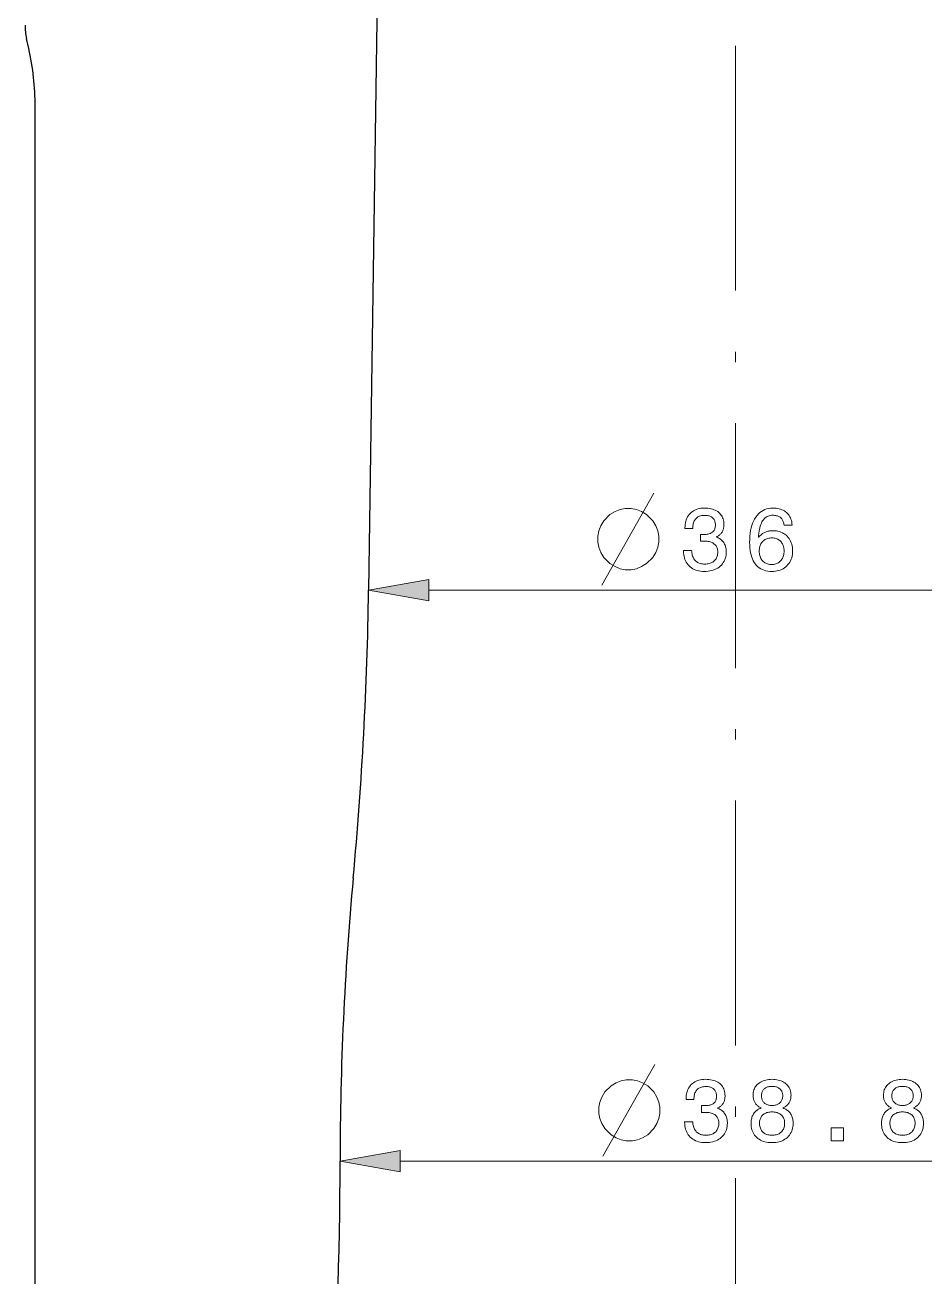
# Model space of a CAD drawing. Extents: x 0 to 297, y 0 to 547.
# Drawn here: x 110.8 to 154.9, y 185.5 to 246.9 of the extents above; entities that cross this region are included whole.
import ezdxf

# ---------------------------------------------------------------- set-up
doc = ezdxf.new("R2010")
doc.units = 0
doc.linetypes.add('DASHDOT', pattern=[18.5, 12, -3, 0.5, -3])

msp = doc.modelspace()

# ---------------------------------------------------------------- linework, layer by layer
at = {"color": 7, "linetype": 'DASHDOT', "lineweight": 13}
msp.add_line((145.6, 356.838), (145.6, 125.691), dxfattribs=at)
at = {"color": 7, "lineweight": 30}
for p, q in [((128.2, 260.858), (127.6, 219.158)), ((111.25, 149.658), (111.25, 242.858))]:
    msp.add_line(p, q, dxfattribs=at)
at = {"color": 7, "lineweight": 30, "ltscale": 0.0125}
msp.add_line((110.933, 245.712), (110.824, 246.199), dxfattribs=at)
at = {"color": 7, "lineweight": 13}
for p, q in [((130.555, 219.158), (160.646, 219.158)), ((129.155, 191.158), (162.046, 191.158))]:
    msp.add_line(p, q, dxfattribs=at)
for points in [[(139.034, 219.408), (140.734, 222.408), (141.584, 223.908)], [(139.088, 191.408), (140.788, 194.408), (141.638, 195.908)]]:
    msp.add_lwpolyline(points, dxfattribs=at)
for points in [[(140.484, 223.158), (140.184, 223.158), (139.934, 223.108), (139.684, 223.008), (139.434, 222.858), (139.134, 222.558), (138.984, 222.308), (138.884, 222.058), (138.834, 221.808), (138.834, 221.508), (138.884, 221.258), (138.984, 221.008), (139.134, 220.758), (139.434, 220.458), (139.684, 220.308), (139.934, 220.208), (140.184, 220.158), (140.484, 220.158), (140.734, 220.208), (140.984, 220.308), (141.234, 220.458), (141.534, 220.758), (141.684, 221.008), (141.784, 221.258), (141.834, 221.508), (141.834, 221.808), (141.784, 222.058), (141.684, 222.308), (141.534, 222.558), (141.234, 222.858), (140.984, 223.008), (140.734, 223.108)], [(143.045, 221.098), (143.443, 221.098), (143.446, 221.036), (143.452, 220.977), (143.462, 220.921), (143.474, 220.868), (143.49, 220.818), (143.509, 220.77), (143.531, 220.725), (143.557, 220.683), (143.585, 220.644), (143.617, 220.608), (143.652, 220.575), (143.69, 220.546), (143.73, 220.519), (143.773, 220.497), (143.818, 220.478), (143.867, 220.462), (143.918, 220.45), (143.971, 220.441), (144.027, 220.436), (144.086, 220.434), (144.144, 220.436), (144.199, 220.441), (144.252, 220.448), (144.302, 220.46), (144.35, 220.474), (144.395, 220.491), (144.438, 220.512), (144.478, 220.535), (144.516, 220.562), (144.551, 220.592), (144.584, 220.625), (144.612, 220.66), (144.638, 220.698), (144.66, 220.738), (144.679, 220.78), (144.694, 220.825), (144.706, 220.872), (144.714, 220.921), (144.719, 220.973), (144.721, 221.027), (144.719, 221.076), (144.714, 221.123), (144.706, 221.167), (144.694, 221.21), (144.679, 221.25), (144.661, 221.288), (144.639, 221.324), (144.614, 221.357), (144.585, 221.389), (144.553, 221.418), (144.519, 221.444), (144.481, 221.468), (144.441, 221.489), (144.398, 221.507), (144.352, 221.523), (144.303, 221.535), (144.252, 221.545), (144.198, 221.552), (144.142, 221.556), (144.082, 221.558), (144.074, 221.558), (144.065, 221.558), (144.057, 221.558), (144.048, 221.558), (144.039, 221.557), (144.03, 221.557), (144.021, 221.557), (144.012, 221.557), (144.003, 221.556), (143.994, 221.556), (143.984, 221.555), (143.974, 221.555), (143.963, 221.554), (143.952, 221.554), (143.94, 221.553), (143.927, 221.552), (143.914, 221.552), (143.901, 221.551), (143.886, 221.55), (143.871, 221.549), (143.871, 221.889), (143.881, 221.888), (143.89, 221.888), (143.899, 221.888), (143.908, 221.887), (143.917, 221.887), (143.926, 221.887), (143.934, 221.886), (143.943, 221.886), (143.951, 221.886), (143.96, 221.886), (143.968, 221.885), (143.977, 221.885), (143.985, 221.885), (143.993, 221.885), (144.001, 221.885), (144.008, 221.885), (144.016, 221.885), (144.023, 221.885), (144.031, 221.885), (144.038, 221.885), (144.095, 221.886), (144.148, 221.889), (144.199, 221.895), (144.247, 221.903), (144.291, 221.913), (144.333, 221.926), (144.371, 221.941), (144.407, 221.958), (144.44, 221.978), (144.469, 222), (144.496, 222.024), (144.52, 222.05), (144.541, 222.079), (144.559, 222.111), (144.574, 222.145), (144.587, 222.181), (144.597, 222.22), (144.604, 222.261), (144.608, 222.305), (144.609, 222.351), (144.608, 222.395), (144.604, 222.437), (144.597, 222.478), (144.587, 222.516), (144.575, 222.552), (144.56, 222.586), (144.543, 222.618), (144.522, 222.647), (144.499, 222.675), (144.473, 222.701), (144.445, 222.724), (144.414, 222.745), (144.381, 222.763), (144.345, 222.779), (144.308, 222.792), (144.267, 222.803), (144.225, 222.812), (144.179, 222.818), (144.132, 222.822), (144.082, 222.823), (144.026, 222.821), (143.973, 222.816), (143.923, 222.808), (143.875, 222.797), (143.83, 222.782), (143.788, 222.764), (143.748, 222.743), (143.712, 222.719), (143.678, 222.691), (143.647, 222.66), (143.619, 222.626), (143.593, 222.589), (143.571, 222.549), (143.552, 222.506), (143.535, 222.46), (143.522, 222.411), (143.512, 222.359), (143.504, 222.304), (143.5, 222.245), (143.498, 222.184), (143.115, 222.184), (143.115, 222.214), (143.117, 222.3), (143.125, 222.383), (143.138, 222.462), (143.156, 222.537), (143.179, 222.609), (143.207, 222.678), (143.24, 222.743), (143.278, 222.804), (143.322, 222.861), (143.371, 222.916), (143.424, 222.965), (143.48, 223.01), (143.54, 223.049), (143.604, 223.083), (143.671, 223.112), (143.742, 223.135), (143.817, 223.153), (143.895, 223.167), (143.976, 223.174), (144.061, 223.177), (144.151, 223.175), (144.237, 223.168), (144.318, 223.158), (144.396, 223.143), (144.469, 223.124), (144.538, 223.1), (144.603, 223.073), (144.664, 223.041), (144.721, 223.005), (144.774, 222.964), (144.822, 222.92), (144.865, 222.872), (144.903, 222.821), (144.936, 222.767), (144.963, 222.709), (144.986, 222.648), (145.004, 222.583), (145.017, 222.515), (145.024, 222.444), (145.027, 222.37), (145.026, 222.327), (145.023, 222.285), (145.018, 222.245), (145.011, 222.206), (145.003, 222.168), (144.992, 222.132), (144.98, 222.097), (144.965, 222.063), (144.949, 222.03), (144.931, 221.999), (144.911, 221.968), (144.889, 221.94), (144.865, 221.913), (144.839, 221.887), (144.812, 221.863), (144.783, 221.84), (144.752, 221.819), (144.719, 221.799), (144.684, 221.781), (144.647, 221.764), (144.695, 221.746), (144.74, 221.725), (144.782, 221.702), (144.822, 221.678), (144.86, 221.651), (144.896, 221.623), (144.929, 221.592), (144.96, 221.559), (144.989, 221.525), (145.015, 221.488), (145.039, 221.45), (145.06, 221.41), (145.079, 221.368), (145.095, 221.324), (145.109, 221.279), (145.12, 221.232), (145.129, 221.183), (145.135, 221.133), (145.139, 221.081), (145.141, 221.027), (145.138, 220.942), (145.129, 220.861), (145.114, 220.783), (145.093, 220.708), (145.067, 220.637), (145.034, 220.569), (144.996, 220.505), (144.952, 220.444), (144.901, 220.387), (144.845, 220.333), (144.784, 220.283), (144.72, 220.239), (144.651, 220.2), (144.578, 220.166), (144.502, 220.137), (144.421, 220.113), (144.337, 220.095), (144.249, 220.082), (144.157, 220.074), (144.061, 220.072), (143.97, 220.074), (143.883, 220.082), (143.8, 220.096), (143.72, 220.115), (143.644, 220.14), (143.572, 220.169), (143.504, 220.205), (143.439, 220.246), (143.378, 220.292), (143.321, 220.344), (143.269, 220.4), (143.222, 220.46), (143.18, 220.523), (143.144, 220.59), (143.114, 220.661), (143.089, 220.735), (143.07, 220.813), (143.056, 220.895), (143.048, 220.98), (143.045, 221.069)], [(148.368, 222.346), (147.972, 222.346), (147.966, 222.392), (147.958, 222.436), (147.948, 222.477), (147.935, 222.516), (147.92, 222.553), (147.902, 222.587), (147.883, 222.62), (147.861, 222.65), (147.836, 222.678), (147.81, 222.704), (147.781, 222.727), (147.75, 222.748), (147.717, 222.767), (147.682, 222.783), (147.645, 222.796), (147.605, 222.807), (147.564, 222.816), (147.521, 222.822), (147.475, 222.826), (147.428, 222.827), (147.364, 222.824), (147.303, 222.816), (147.244, 222.803), (147.189, 222.784), (147.138, 222.76), (147.089, 222.73), (147.043, 222.695), (147, 222.654), (146.961, 222.608), (146.924, 222.557), (146.891, 222.5), (146.86, 222.438), (146.832, 222.37), (146.807, 222.297), (146.785, 222.218), (146.766, 222.133), (146.75, 222.043), (146.737, 221.947), (146.727, 221.846), (146.72, 221.739), (146.745, 221.771), (146.772, 221.801), (146.801, 221.83), (146.83, 221.857), (146.86, 221.882), (146.891, 221.906), (146.924, 221.928), (146.958, 221.949), (146.993, 221.968), (147.028, 221.986), (147.065, 222.002), (147.103, 222.016), (147.142, 222.029), (147.181, 222.04), (147.222, 222.049), (147.263, 222.057), (147.305, 222.063), (147.348, 222.067), (147.392, 222.069), (147.436, 222.07), (147.52, 222.067), (147.6, 222.059), (147.677, 222.046), (147.751, 222.026), (147.822, 222.002), (147.89, 221.972), (147.954, 221.936), (148.015, 221.895), (148.073, 221.849), (148.128, 221.797), (148.178, 221.741), (148.223, 221.681), (148.263, 221.618), (148.298, 221.551), (148.327, 221.481), (148.351, 221.407), (148.37, 221.33), (148.383, 221.249), (148.391, 221.165), (148.394, 221.077), (148.391, 220.99), (148.382, 220.905), (148.368, 220.824), (148.348, 220.746), (148.323, 220.672), (148.292, 220.601), (148.256, 220.534), (148.213, 220.469), (148.166, 220.408), (148.112, 220.351), (148.054, 220.298), (147.993, 220.25), (147.928, 220.208), (147.859, 220.172), (147.787, 220.141), (147.712, 220.116), (147.633, 220.097), (147.55, 220.083), (147.465, 220.074), (147.375, 220.072), (147.272, 220.075), (147.174, 220.086), (147.081, 220.104), (146.993, 220.13), (146.91, 220.163), (146.832, 220.203), (146.758, 220.25), (146.69, 220.305), (146.626, 220.367), (146.568, 220.436), (146.515, 220.512), (146.467, 220.595), (146.425, 220.684), (146.388, 220.78), (146.357, 220.882), (146.332, 220.99), (146.313, 221.105), (146.299, 221.226), (146.29, 221.354), (146.287, 221.488), (146.29, 221.646), (146.299, 221.796), (146.314, 221.939), (146.335, 222.074), (146.362, 222.203), (146.395, 222.324), (146.434, 222.438), (146.478, 222.544), (146.529, 222.643), (146.586, 222.735), (146.648, 222.819), (146.715, 222.894), (146.786, 222.961), (146.863, 223.018), (146.944, 223.067), (147.03, 223.106), (147.121, 223.137), (147.216, 223.159), (147.316, 223.173), (147.422, 223.177), (147.505, 223.175), (147.586, 223.168), (147.662, 223.157), (147.735, 223.142), (147.805, 223.123), (147.87, 223.099), (147.932, 223.071), (147.991, 223.038), (148.046, 223.001), (148.097, 222.96), (148.145, 222.915), (148.187, 222.866), (148.226, 222.813), (148.26, 222.757), (148.289, 222.698), (148.314, 222.635), (148.334, 222.568), (148.35, 222.498), (148.361, 222.424)], [(147.976, 221.073), (147.974, 221.13), (147.97, 221.185), (147.961, 221.238), (147.95, 221.289), (147.936, 221.337), (147.918, 221.382), (147.897, 221.425), (147.872, 221.466), (147.845, 221.505), (147.814, 221.541), (147.78, 221.574), (147.745, 221.604), (147.707, 221.63), (147.668, 221.653), (147.626, 221.672), (147.583, 221.688), (147.537, 221.7), (147.489, 221.709), (147.44, 221.714), (147.388, 221.716), (147.33, 221.714), (147.275, 221.709), (147.222, 221.7), (147.172, 221.688), (147.125, 221.673), (147.08, 221.654), (147.037, 221.631), (146.997, 221.605), (146.96, 221.576), (146.925, 221.543), (146.893, 221.507), (146.865, 221.469), (146.84, 221.428), (146.818, 221.384), (146.799, 221.338), (146.784, 221.289), (146.773, 221.238), (146.764, 221.184), (146.759, 221.128), (146.758, 221.069), (146.759, 221.01), (146.764, 220.953), (146.772, 220.899), (146.784, 220.848), (146.799, 220.798), (146.817, 220.752), (146.839, 220.708), (146.863, 220.666), (146.892, 220.627), (146.923, 220.59), (146.957, 220.557), (146.994, 220.526), (147.033, 220.5), (147.074, 220.477), (147.118, 220.457), (147.164, 220.441), (147.212, 220.429), (147.263, 220.42), (147.316, 220.415), (147.371, 220.413), (147.424, 220.415), (147.475, 220.42), (147.524, 220.43), (147.571, 220.442), (147.615, 220.459), (147.658, 220.479), (147.699, 220.502), (147.737, 220.53), (147.774, 220.561), (147.808, 220.595), (147.84, 220.633), (147.869, 220.673), (147.894, 220.715), (147.916, 220.759), (147.934, 220.806), (147.949, 220.855), (147.961, 220.906), (147.969, 220.959), (147.974, 221.015)], [(130.555, 219.679), (127.6, 219.158), (130.555, 218.637)], [(140.538, 195.158), (140.238, 195.158), (139.988, 195.108), (139.738, 195.008), (139.488, 194.858), (139.188, 194.558), (139.038, 194.308), (138.938, 194.058), (138.888, 193.808), (138.888, 193.508), (138.938, 193.258), (139.038, 193.008), (139.188, 192.758), (139.488, 192.458), (139.738, 192.308), (139.988, 192.208), (140.238, 192.158), (140.538, 192.158), (140.788, 192.208), (141.038, 192.308), (141.288, 192.458), (141.588, 192.758), (141.738, 193.008), (141.838, 193.258), (141.888, 193.508), (141.888, 193.808), (141.838, 194.058), (141.738, 194.308), (141.588, 194.558), (141.288, 194.858), (141.038, 195.008), (140.788, 195.108)], [(143.099, 193.098), (143.498, 193.098), (143.501, 193.036), (143.507, 192.977), (143.516, 192.921), (143.529, 192.868), (143.544, 192.818), (143.563, 192.77), (143.586, 192.725), (143.611, 192.683), (143.64, 192.644), (143.672, 192.608), (143.706, 192.575), (143.744, 192.546), (143.784, 192.519), (143.827, 192.497), (143.873, 192.478), (143.921, 192.462), (143.972, 192.45), (144.025, 192.441), (144.082, 192.436), (144.141, 192.434), (144.198, 192.436), (144.254, 192.441), (144.307, 192.448), (144.357, 192.46), (144.405, 192.474), (144.45, 192.491), (144.492, 192.512), (144.533, 192.535), (144.57, 192.562), (144.606, 192.592), (144.638, 192.625), (144.667, 192.66), (144.692, 192.698), (144.714, 192.738), (144.733, 192.78), (144.748, 192.825), (144.76, 192.872), (144.768, 192.921), (144.774, 192.973), (144.775, 193.027), (144.774, 193.076), (144.769, 193.123), (144.76, 193.167), (144.748, 193.21), (144.733, 193.25), (144.715, 193.288), (144.693, 193.324), (144.668, 193.357), (144.64, 193.389), (144.608, 193.418), (144.573, 193.444), (144.535, 193.468), (144.495, 193.489), (144.452, 193.507), (144.406, 193.523), (144.358, 193.535), (144.306, 193.545), (144.252, 193.552), (144.196, 193.556), (144.136, 193.558), (144.128, 193.558), (144.119, 193.558), (144.111, 193.558), (144.102, 193.558), (144.093, 193.557), (144.084, 193.557), (144.075, 193.557), (144.066, 193.557), (144.057, 193.556), (144.048, 193.556), (144.038, 193.555), (144.028, 193.555), (144.017, 193.554), (144.006, 193.554), (143.994, 193.553), (143.982, 193.552), (143.969, 193.552), (143.955, 193.551), (143.941, 193.55), (143.926, 193.549), (143.926, 193.889), (143.935, 193.888), (143.944, 193.888), (143.953, 193.888), (143.962, 193.887), (143.971, 193.887), (143.98, 193.887), (143.989, 193.886), (143.997, 193.886), (144.006, 193.886), (144.014, 193.886), (144.023, 193.886), (144.031, 193.885), (144.039, 193.885), (144.047, 193.885), (144.055, 193.885), (144.063, 193.885), (144.07, 193.885), (144.078, 193.885), (144.085, 193.885), (144.092, 193.885), (144.149, 193.886), (144.203, 193.889), (144.253, 193.895), (144.301, 193.903), (144.345, 193.913), (144.387, 193.926), (144.426, 193.941), (144.461, 193.958), (144.494, 193.978), (144.523, 194), (144.55, 194.024), (144.574, 194.05), (144.595, 194.079), (144.613, 194.111), (144.629, 194.145), (144.641, 194.181), (144.651, 194.22), (144.658, 194.261), (144.662, 194.305), (144.664, 194.351), (144.662, 194.395), (144.658, 194.437), (144.651, 194.478), (144.642, 194.516), (144.63, 194.552), (144.615, 194.586), (144.597, 194.618), (144.577, 194.647), (144.553, 194.675), (144.528, 194.701), (144.499, 194.724), (144.468, 194.745), (144.435, 194.763), (144.4, 194.779), (144.362, 194.792), (144.322, 194.803), (144.279, 194.812), (144.234, 194.818), (144.186, 194.822), (144.136, 194.823), (144.081, 194.821), (144.027, 194.816), (143.977, 194.808), (143.929, 194.797), (143.884, 194.782), (143.842, 194.764), (143.803, 194.743), (143.766, 194.719), (143.732, 194.691), (143.701, 194.66), (143.673, 194.626), (143.648, 194.589), (143.625, 194.549), (143.606, 194.506), (143.59, 194.46), (143.576, 194.411), (143.566, 194.359), (143.558, 194.304), (143.554, 194.245), (143.553, 194.184), (143.169, 194.184), (143.169, 194.214), (143.171, 194.3), (143.179, 194.383), (143.192, 194.462), (143.21, 194.537), (143.233, 194.609), (143.261, 194.678), (143.294, 194.743), (143.333, 194.804), (143.376, 194.861), (143.425, 194.916), (143.478, 194.965), (143.535, 195.01), (143.595, 195.049), (143.658, 195.083), (143.726, 195.112), (143.796, 195.135), (143.871, 195.153), (143.949, 195.167), (144.03, 195.174), (144.115, 195.177), (144.205, 195.175), (144.291, 195.168), (144.373, 195.158), (144.45, 195.143), (144.523, 195.124), (144.593, 195.1), (144.658, 195.073), (144.719, 195.041), (144.775, 195.005), (144.828, 194.964), (144.876, 194.92), (144.919, 194.872), (144.957, 194.821), (144.99, 194.767), (145.018, 194.709), (145.04, 194.648), (145.058, 194.583), (145.071, 194.515), (145.078, 194.444), (145.081, 194.37), (145.08, 194.327), (145.077, 194.285), (145.072, 194.245), (145.066, 194.206), (145.057, 194.168), (145.046, 194.132), (145.034, 194.097), (145.02, 194.063), (145.003, 194.03), (144.985, 193.999), (144.965, 193.968), (144.943, 193.94), (144.919, 193.913), (144.894, 193.887), (144.866, 193.863), (144.837, 193.84), (144.806, 193.819), (144.773, 193.799), (144.738, 193.781), (144.701, 193.764), (144.749, 193.746), (144.794, 193.725), (144.836, 193.702), (144.877, 193.678), (144.915, 193.651), (144.95, 193.623), (144.984, 193.592), (145.015, 193.559), (145.043, 193.525), (145.069, 193.488), (145.093, 193.45), (145.115, 193.41), (145.133, 193.368), (145.15, 193.324), (145.163, 193.279), (145.175, 193.232), (145.184, 193.183), (145.19, 193.133), (145.194, 193.081), (145.195, 193.027), (145.192, 192.942), (145.183, 192.861), (145.168, 192.783), (145.148, 192.708), (145.121, 192.637), (145.089, 192.569), (145.05, 192.505), (145.006, 192.444), (144.956, 192.387), (144.9, 192.333), (144.839, 192.283), (144.774, 192.239), (144.705, 192.2), (144.633, 192.166), (144.556, 192.137), (144.476, 192.113), (144.391, 192.095), (144.303, 192.082), (144.211, 192.074), (144.115, 192.072), (144.025, 192.074), (143.937, 192.082), (143.854, 192.096), (143.774, 192.115), (143.699, 192.14), (143.626, 192.169), (143.558, 192.205), (143.493, 192.246), (143.433, 192.292), (143.375, 192.344), (143.323, 192.4), (143.276, 192.46), (143.235, 192.523), (143.199, 192.59), (143.168, 192.661), (143.143, 192.735), (143.124, 192.813), (143.11, 192.895), (143.102, 192.98), (143.099, 193.069)], [(146.85, 193.773), (146.811, 193.792), (146.774, 193.812), (146.74, 193.833), (146.707, 193.856), (146.676, 193.88), (146.648, 193.905), (146.621, 193.932), (146.596, 193.96), (146.573, 193.989), (146.553, 194.02), (146.534, 194.051), (146.517, 194.085), (146.502, 194.12), (146.489, 194.156), (146.478, 194.194), (146.469, 194.233), (146.462, 194.273), (146.457, 194.315), (146.454, 194.358), (146.453, 194.403), (146.456, 194.471), (146.464, 194.536), (146.477, 194.598), (146.495, 194.658), (146.518, 194.715), (146.546, 194.769), (146.58, 194.821), (146.619, 194.871), (146.663, 194.918), (146.712, 194.962), (146.765, 195.003), (146.821, 195.039), (146.881, 195.072), (146.943, 195.1), (147.009, 195.123), (147.078, 195.143), (147.15, 195.158), (147.225, 195.168), (147.304, 195.175), (147.385, 195.177), (147.467, 195.175), (147.546, 195.168), (147.621, 195.158), (147.693, 195.143), (147.762, 195.123), (147.828, 195.1), (147.891, 195.072), (147.95, 195.039), (148.006, 195.003), (148.059, 194.962), (148.108, 194.918), (148.151, 194.871), (148.189, 194.821), (148.223, 194.769), (148.251, 194.715), (148.274, 194.658), (148.292, 194.598), (148.305, 194.536), (148.312, 194.471), (148.315, 194.403), (148.314, 194.358), (148.311, 194.314), (148.306, 194.272), (148.299, 194.231), (148.291, 194.192), (148.28, 194.154), (148.267, 194.118), (148.253, 194.083), (148.236, 194.049), (148.218, 194.017), (148.198, 193.987), (148.175, 193.958), (148.151, 193.93), (148.124, 193.903), (148.095, 193.878), (148.064, 193.855), (148.032, 193.832), (147.997, 193.811), (147.96, 193.791), (147.921, 193.773), (147.969, 193.753), (148.015, 193.732), (148.058, 193.708), (148.099, 193.683), (148.137, 193.655), (148.173, 193.626), (148.207, 193.594), (148.238, 193.561), (148.267, 193.526), (148.293, 193.488), (148.317, 193.449), (148.338, 193.408), (148.357, 193.365), (148.373, 193.321), (148.387, 193.275), (148.398, 193.227), (148.407, 193.177), (148.413, 193.126), (148.417, 193.073), (148.418, 193.018), (148.415, 192.933), (148.407, 192.852), (148.393, 192.775), (148.374, 192.7), (148.348, 192.63), (148.318, 192.563), (148.281, 192.499), (148.24, 192.439), (148.192, 192.382), (148.139, 192.329), (148.081, 192.28), (148.019, 192.236), (147.954, 192.198), (147.884, 192.164), (147.811, 192.136), (147.734, 192.113), (147.652, 192.095), (147.567, 192.082), (147.478, 192.074), (147.385, 192.072), (147.292, 192.074), (147.203, 192.082), (147.118, 192.095), (147.037, 192.113), (146.96, 192.136), (146.887, 192.164), (146.817, 192.198), (146.752, 192.236), (146.69, 192.28), (146.633, 192.329), (146.58, 192.382), (146.532, 192.439), (146.491, 192.499), (146.455, 192.563), (146.424, 192.63), (146.399, 192.7), (146.379, 192.775), (146.365, 192.852), (146.357, 192.933), (146.354, 193.018), (146.356, 193.073), (146.359, 193.126), (146.366, 193.177), (146.374, 193.227), (146.386, 193.275), (146.4, 193.321), (146.416, 193.365), (146.435, 193.408), (146.456, 193.449), (146.48, 193.488), (146.506, 193.526), (146.535, 193.561), (146.566, 193.594), (146.599, 193.626), (146.635, 193.655), (146.673, 193.683), (146.714, 193.708), (146.757, 193.732), (146.802, 193.753)], [(153.246, 193.773), (153.207, 193.792), (153.171, 193.812), (153.136, 193.833), (153.103, 193.856), (153.073, 193.88), (153.044, 193.905), (153.017, 193.932), (152.992, 193.96), (152.97, 193.989), (152.949, 194.02), (152.93, 194.051), (152.913, 194.085), (152.898, 194.12), (152.885, 194.156), (152.875, 194.194), (152.866, 194.233), (152.859, 194.273), (152.854, 194.315), (152.851, 194.358), (152.85, 194.403), (152.852, 194.471), (152.86, 194.536), (152.873, 194.598), (152.891, 194.658), (152.914, 194.715), (152.943, 194.769), (152.976, 194.821), (153.015, 194.871), (153.059, 194.918), (153.108, 194.962), (153.161, 195.003), (153.218, 195.039), (153.277, 195.072), (153.34, 195.1), (153.406, 195.123), (153.474, 195.143), (153.547, 195.158), (153.622, 195.168), (153.7, 195.175), (153.782, 195.177), (153.863, 195.175), (153.942, 195.168), (154.018, 195.158), (154.09, 195.143), (154.159, 195.123), (154.224, 195.1), (154.287, 195.072), (154.346, 195.039), (154.402, 195.003), (154.455, 194.962), (154.504, 194.918), (154.547, 194.871), (154.586, 194.821), (154.619, 194.769), (154.647, 194.715), (154.67, 194.658), (154.688, 194.598), (154.701, 194.536), (154.709, 194.471), (154.711, 194.403), (154.71, 194.358), (154.707, 194.314), (154.703, 194.272), (154.696, 194.231), (154.687, 194.192), (154.676, 194.154), (154.664, 194.118), (154.649, 194.083), (154.633, 194.049), (154.614, 194.017), (154.594, 193.987), (154.571, 193.958), (154.547, 193.93), (154.52, 193.903), (154.492, 193.878), (154.461, 193.855), (154.428, 193.832), (154.393, 193.811), (154.356, 193.791), (154.317, 193.773), (154.365, 193.753), (154.411, 193.732), (154.454, 193.708), (154.495, 193.683), (154.533, 193.655), (154.569, 193.626), (154.603, 193.594), (154.634, 193.561), (154.663, 193.526), (154.689, 193.488), (154.713, 193.449), (154.734, 193.408), (154.753, 193.365), (154.769, 193.321), (154.783, 193.275), (154.795, 193.227), (154.803, 193.177), (154.81, 193.126), (154.813, 193.073), (154.815, 193.018), (154.812, 192.933), (154.803, 192.852), (154.79, 192.775), (154.77, 192.7), (154.745, 192.63), (154.714, 192.563), (154.678, 192.499), (154.636, 192.439), (154.588, 192.382), (154.535, 192.329), (154.477, 192.28), (154.416, 192.236), (154.35, 192.198), (154.281, 192.164), (154.207, 192.136), (154.13, 192.113), (154.049, 192.095), (153.964, 192.082), (153.875, 192.074), (153.782, 192.072), (153.689, 192.074), (153.6, 192.082), (153.515, 192.095), (153.434, 192.113), (153.356, 192.136), (153.283, 192.164), (153.214, 192.198), (153.148, 192.236), (153.087, 192.28), (153.029, 192.329), (152.976, 192.382), (152.929, 192.439), (152.887, 192.499), (152.851, 192.563), (152.82, 192.63), (152.795, 192.7), (152.776, 192.775), (152.762, 192.852), (152.753, 192.933), (152.751, 193.018), (152.752, 193.073), (152.756, 193.126), (152.762, 193.177), (152.771, 193.227), (152.782, 193.275), (152.796, 193.321), (152.812, 193.365), (152.831, 193.408), (152.852, 193.449), (152.876, 193.488), (152.902, 193.526), (152.931, 193.561), (152.962, 193.594), (152.996, 193.626), (153.031, 193.655), (153.07, 193.683), (153.11, 193.708), (153.153, 193.732), (153.198, 193.753)], [(146.865, 194.37), (146.866, 194.327), (146.87, 194.287), (146.877, 194.248), (146.887, 194.211), (146.9, 194.176), (146.916, 194.142), (146.934, 194.11), (146.956, 194.079), (146.98, 194.051), (147.007, 194.024), (147.036, 193.999), (147.068, 193.977), (147.101, 193.957), (147.136, 193.94), (147.173, 193.926), (147.211, 193.914), (147.252, 193.905), (147.295, 193.898), (147.339, 193.894), (147.385, 193.893), (147.432, 193.894), (147.477, 193.898), (147.52, 193.905), (147.561, 193.914), (147.6, 193.926), (147.637, 193.94), (147.672, 193.957), (147.705, 193.977), (147.736, 193.999), (147.766, 194.024), (147.793, 194.051), (147.817, 194.079), (147.838, 194.11), (147.857, 194.142), (147.873, 194.176), (147.885, 194.211), (147.895, 194.248), (147.902, 194.287), (147.907, 194.327), (147.908, 194.37), (147.907, 194.412), (147.903, 194.452), (147.896, 194.49), (147.886, 194.527), (147.873, 194.562), (147.858, 194.595), (147.84, 194.626), (147.819, 194.655), (147.795, 194.682), (147.769, 194.708), (147.74, 194.731), (147.709, 194.752), (147.676, 194.771), (147.641, 194.787), (147.603, 194.8), (147.564, 194.812), (147.523, 194.82), (147.479, 194.826), (147.433, 194.83), (147.385, 194.831), (147.338, 194.83), (147.292, 194.826), (147.249, 194.82), (147.208, 194.812), (147.169, 194.8), (147.132, 194.787), (147.096, 194.771), (147.063, 194.752), (147.033, 194.731), (147.004, 194.708), (146.977, 194.682), (146.954, 194.655), (146.933, 194.626), (146.915, 194.595), (146.899, 194.562), (146.887, 194.527), (146.877, 194.49), (146.87, 194.452), (146.866, 194.412)], [(153.261, 194.37), (153.262, 194.327), (153.267, 194.287), (153.274, 194.248), (153.284, 194.211), (153.296, 194.176), (153.312, 194.142), (153.331, 194.11), (153.352, 194.079), (153.376, 194.051), (153.403, 194.024), (153.433, 193.999), (153.464, 193.977), (153.497, 193.957), (153.532, 193.94), (153.569, 193.926), (153.608, 193.914), (153.648, 193.905), (153.691, 193.898), (153.735, 193.894), (153.782, 193.893), (153.828, 193.894), (153.873, 193.898), (153.916, 193.905), (153.957, 193.914), (153.996, 193.926), (154.033, 193.94), (154.068, 193.957), (154.101, 193.977), (154.133, 193.999), (154.162, 194.024), (154.189, 194.051), (154.213, 194.079), (154.235, 194.11), (154.253, 194.142), (154.269, 194.176), (154.282, 194.211), (154.292, 194.248), (154.299, 194.287), (154.303, 194.327), (154.304, 194.37), (154.303, 194.412), (154.299, 194.452), (154.292, 194.49), (154.282, 194.527), (154.27, 194.562), (154.254, 194.595), (154.236, 194.626), (154.215, 194.655), (154.192, 194.682), (154.165, 194.708), (154.136, 194.731), (154.105, 194.752), (154.072, 194.771), (154.037, 194.787), (154, 194.8), (153.96, 194.812), (153.919, 194.82), (153.875, 194.826), (153.829, 194.83), (153.782, 194.831), (153.734, 194.83), (153.689, 194.826), (153.645, 194.82), (153.604, 194.812), (153.565, 194.8), (153.528, 194.787), (153.493, 194.771), (153.46, 194.752), (153.429, 194.731), (153.4, 194.708), (153.374, 194.682), (153.35, 194.655), (153.329, 194.626), (153.311, 194.595), (153.296, 194.562), (153.283, 194.527), (153.273, 194.49), (153.266, 194.452), (153.262, 194.412)], [(146.77, 193.027), (146.771, 192.973), (146.776, 192.922), (146.785, 192.873), (146.796, 192.826), (146.811, 192.781), (146.829, 192.739), (146.851, 192.699), (146.876, 192.662), (146.904, 192.626), (146.935, 192.593), (146.969, 192.563), (147.006, 192.536), (147.045, 192.512), (147.087, 192.492), (147.13, 192.474), (147.177, 192.46), (147.225, 192.449), (147.276, 192.441), (147.33, 192.436), (147.385, 192.434), (147.441, 192.436), (147.495, 192.441), (147.546, 192.449), (147.595, 192.46), (147.642, 192.474), (147.686, 192.492), (147.727, 192.512), (147.766, 192.536), (147.803, 192.563), (147.837, 192.593), (147.869, 192.626), (147.897, 192.662), (147.922, 192.699), (147.943, 192.739), (147.962, 192.781), (147.977, 192.826), (147.988, 192.873), (147.996, 192.922), (148.001, 192.973), (148.003, 193.027), (148.001, 193.077), (147.996, 193.124), (147.988, 193.17), (147.977, 193.214), (147.962, 193.255), (147.944, 193.294), (147.922, 193.332), (147.898, 193.367), (147.87, 193.4), (147.839, 193.43), (147.804, 193.459), (147.768, 193.484), (147.729, 193.506), (147.687, 193.525), (147.643, 193.542), (147.596, 193.555), (147.547, 193.566), (147.496, 193.573), (147.442, 193.577), (147.385, 193.579), (147.329, 193.577), (147.275, 193.573), (147.224, 193.566), (147.175, 193.555), (147.129, 193.542), (147.085, 193.525), (147.044, 193.506), (147.005, 193.484), (146.968, 193.459), (146.934, 193.43), (146.903, 193.4), (146.875, 193.367), (146.85, 193.332), (146.829, 193.294), (146.811, 193.255), (146.796, 193.214), (146.784, 193.17), (146.776, 193.124), (146.771, 193.077)], [(153.166, 193.027), (153.168, 192.973), (153.173, 192.922), (153.181, 192.873), (153.192, 192.826), (153.207, 192.781), (153.226, 192.739), (153.247, 192.699), (153.272, 192.662), (153.3, 192.626), (153.332, 192.593), (153.366, 192.563), (153.402, 192.536), (153.442, 192.512), (153.483, 192.492), (153.527, 192.474), (153.573, 192.46), (153.622, 192.449), (153.673, 192.441), (153.726, 192.436), (153.782, 192.434), (153.838, 192.436), (153.891, 192.441), (153.943, 192.449), (153.992, 192.46), (154.038, 192.474), (154.082, 192.492), (154.124, 192.512), (154.163, 192.536), (154.2, 192.563), (154.234, 192.593), (154.265, 192.626), (154.293, 192.662), (154.318, 192.699), (154.34, 192.739), (154.358, 192.781), (154.373, 192.826), (154.384, 192.873), (154.393, 192.922), (154.398, 192.973), (154.399, 193.027), (154.398, 193.077), (154.393, 193.124), (154.385, 193.17), (154.373, 193.214), (154.358, 193.255), (154.34, 193.294), (154.319, 193.332), (154.294, 193.367), (154.266, 193.4), (154.235, 193.43), (154.201, 193.459), (154.164, 193.484), (154.125, 193.506), (154.083, 193.525), (154.039, 193.542), (153.993, 193.555), (153.944, 193.566), (153.892, 193.573), (153.838, 193.577), (153.782, 193.579), (153.725, 193.577), (153.672, 193.573), (153.621, 193.566), (153.572, 193.555), (153.525, 193.542), (153.482, 193.525), (153.44, 193.506), (153.401, 193.484), (153.365, 193.459), (153.33, 193.43), (153.299, 193.4), (153.271, 193.367), (153.247, 193.332), (153.225, 193.294), (153.207, 193.255), (153.192, 193.214), (153.181, 193.17), (153.173, 193.124), (153.168, 193.077)], [(150.286, 192.158), (150.286, 192.801), (150.883, 192.801), (150.883, 192.158)], [(129.155, 191.679), (126.2, 191.158), (129.155, 190.637)]]:
    msp.add_lwpolyline(points, close=True, dxfattribs=at)
at = {"color": 7, "lineweight": 30}
for centre, radius, start, end in [((113.75, 246.858), 3, 180.00001, 192.68038), ((98.25, 242.858), 13, 0, 12.68038), ((-53.094, 221.758), 180.713, 354.691, 359.17566), ((276.2, 191.158), 150, 174.69099, 180.00001), ((-60.677, 191.158), 186.877, 351.50309, 360)]:
    msp.add_arc(centre, radius, start, end, dxfattribs=at)
at = {"color": 7, "lineweight": 13}
for points in [[(130.555, 219.679), (127.6, 219.158), (130.555, 219.679), (130.555, 218.637)], [(129.155, 191.679), (126.2, 191.158), (129.155, 191.679), (129.155, 190.637)]]:
    msp.add_solid(points, dxfattribs=at)

doc.saveas('drawing.dxf')
